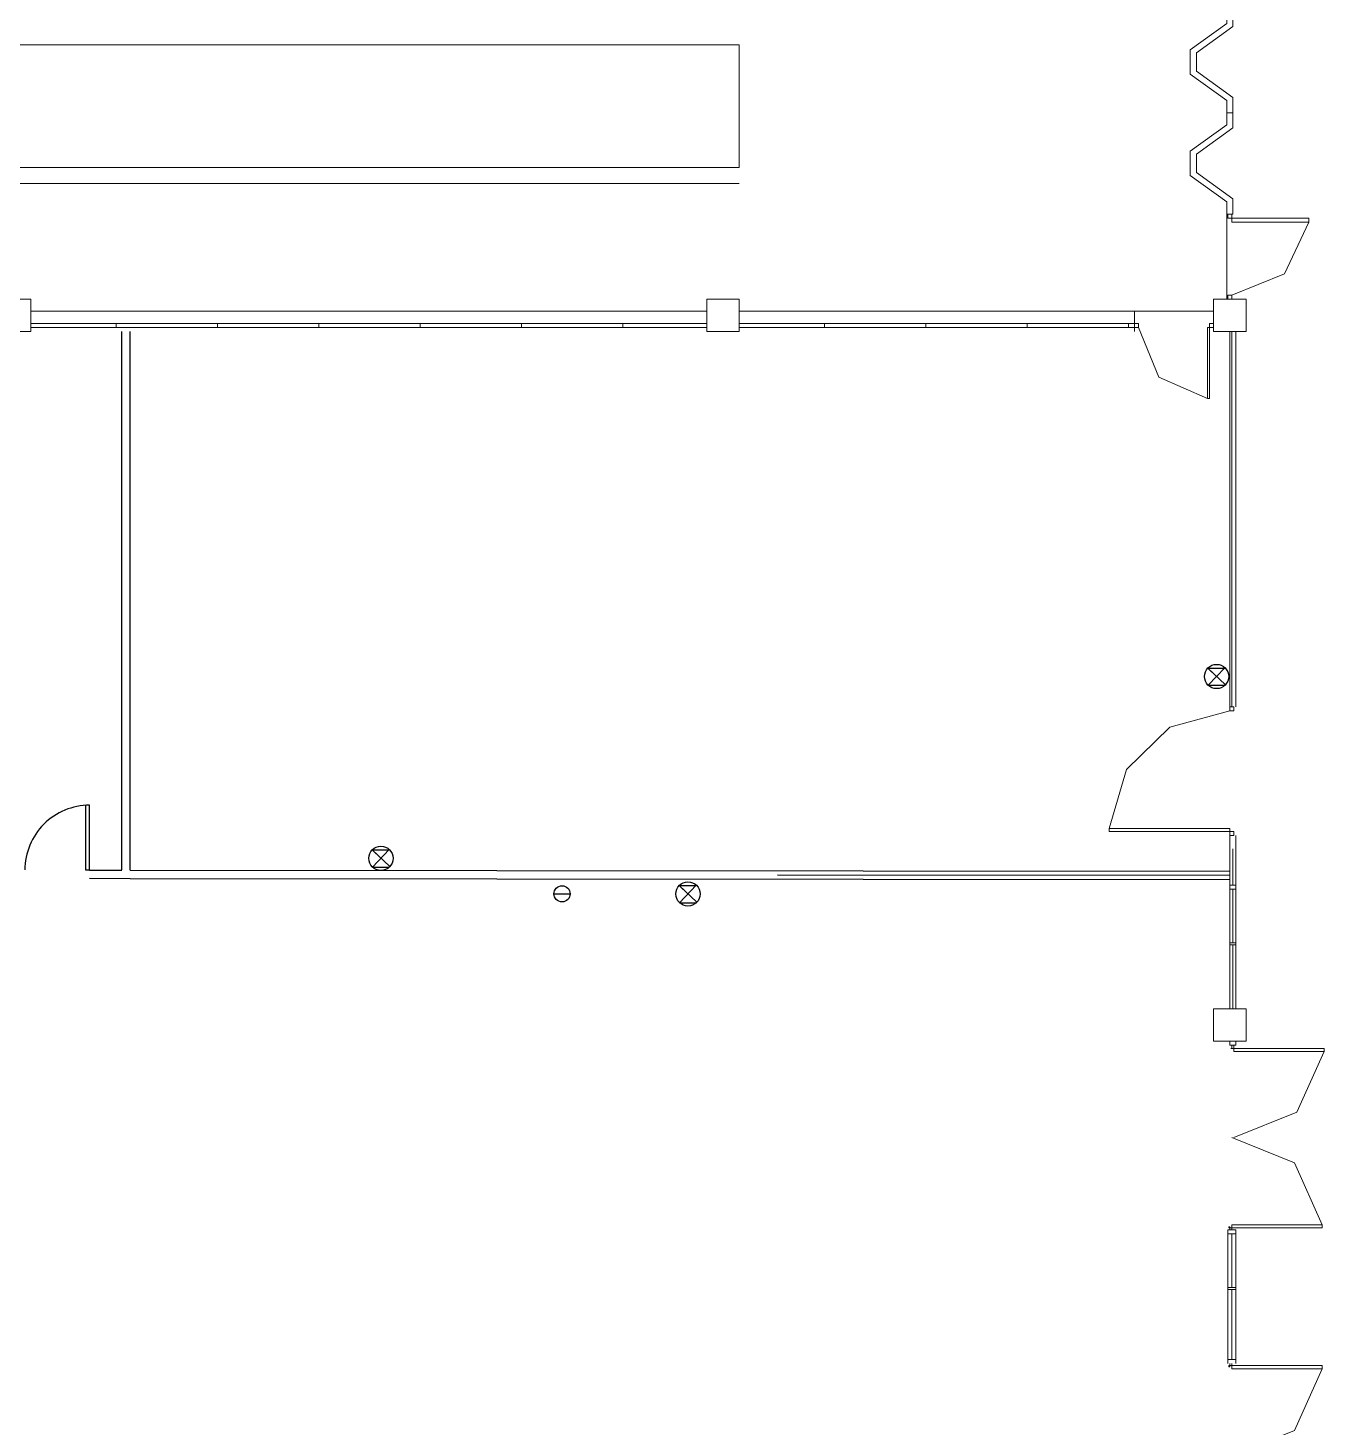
# Model space of a CAD drawing. Header units: millimetres. Extents: x 379 to 545, y 812 to 876.
# Drawn here: x 466.45 to 482.47, y 841.39 to 858.68 of the extents above; entities that cross this region are included whole.
import ezdxf

# ---------------------------------------------------------------- set-up
doc = ezdxf.new("R2010")
doc.units = ezdxf.units.MM
doc.layers.add('Detectores', color=92, linetype='Continuous')
doc.layers.add('Incendio', color=10, linetype='Continuous')

msp = doc.modelspace()

# ---------------------------------------------------------------- linework, layer by layer
for p, q in [((467.615, 848.277), (467.615, 854.928)), ((467.715, 848.273), (467.715, 854.928)), ((467.215, 848.274), (467.615, 848.273)), ((467.215, 848.174), (467.715, 848.173)), ((467.715, 848.273), (481.307, 848.261)), ((467.715, 848.173), (481.307, 848.161)), ((475.715, 848.216), (481.307, 848.211))]:
    msp.add_line(p, q)
at = {"color": 7, "lineweight": 0}
for points in [[(481.345, 857.821), (481.345, 857.633), (481.27, 857.633), (481.27, 857.784), (480.819, 858.109), (480.819, 858.41), (481.27, 858.736), (481.27, 858.886), (481.345, 858.886), (481.345, 858.698), (480.894, 858.372), (480.894, 858.147), (481.345, 857.821), (481.345, 857.821)], [(433.4, 858.473), (475.245, 858.473)], [(475.245, 856.957), (475.245, 858.473)], [(481.345, 856.569), (481.345, 856.381), (481.27, 856.381), (481.27, 856.531), (480.819, 856.857), (480.819, 857.158), (481.27, 857.483), (481.27, 857.633), (481.345, 857.633), (481.345, 857.446), (480.894, 857.12), (480.894, 856.894), (481.345, 856.569), (481.345, 856.569)], [(475.245, 856.957), (427.4, 856.957)], [(475.245, 856.757), (427.4, 856.757)], [(481.27, 856.381), (481.27, 855.329)], [(481.282, 856.331), (481.332, 856.331), (481.332, 856.381), (481.282, 856.381), (481.282, 856.331), (481.282, 856.331)], [(482.284, 856.281), (482.284, 856.331), (481.332, 856.331), (481.332, 856.281), (482.284, 856.281), (482.284, 856.281)], [(481.332, 855.379), (481.984, 855.642), (482.284, 856.281)], [(466.09, 854.928), (466.49, 854.928), (466.49, 855.329), (466.09, 855.329), (466.09, 854.928), (466.09, 854.928)], [(474.844, 854.928), (475.245, 854.928), (475.245, 855.329), (474.844, 855.329), (474.844, 854.928), (474.844, 854.928)], [(481.107, 854.928), (481.508, 854.928), (481.508, 855.329), (481.107, 855.329), (481.107, 854.928), (481.107, 854.928)], [(481.282, 855.329), (481.332, 855.329), (481.332, 855.379), (481.282, 855.379), (481.282, 855.329), (481.282, 855.329)], [(466.49, 855.179), (474.844, 855.179)], [(475.245, 855.179), (481.107, 855.179)], [(480.13, 854.928), (480.13, 855.179)], [(466.49, 855.028), (474.844, 855.028)], [(466.49, 854.978), (474.844, 854.978)], [(467.542, 854.978), (467.542, 855.028)], [(468.795, 854.978), (468.795, 855.028)], [(470.047, 854.978), (470.047, 855.028)], [(471.3, 854.978), (471.3, 855.028)], [(472.552, 854.978), (472.552, 855.028)], [(473.805, 854.978), (473.805, 855.028)], [(475.245, 855.028), (480.13, 855.028)], [(475.245, 854.978), (480.13, 854.978)], [(476.297, 854.978), (476.297, 855.028)], [(477.55, 854.978), (477.55, 855.028)], [(478.802, 854.978), (478.802, 855.028)], [(480.055, 854.978), (480.055, 855.028)], [(480.13, 854.978), (480.18, 854.978), (480.18, 855.028), (480.13, 855.028), (480.13, 854.978), (480.13, 854.978)], [(480.18, 854.978), (480.431, 854.364), (481.032, 854.101)], [(481.032, 854.101), (481.057, 854.101), (481.057, 854.978), (481.032, 854.978), (481.032, 854.101), (481.032, 854.101)], [(481.057, 854.978), (481.107, 854.978), (481.107, 855.028), (481.057, 855.028), (481.057, 854.978), (481.057, 854.978)], [(481.307, 854.928), (481.307, 850.294)], [(481.332, 854.928), (481.332, 850.294)], [(481.382, 854.928), (481.382, 850.294)], [(481.307, 850.244), (480.568, 850.043), (480.03, 849.517), (479.817, 848.791)], [(481.307, 850.244), (481.357, 850.244), (481.357, 850.294), (481.307, 850.294), (481.307, 850.244), (481.307, 850.244)], [(479.817, 848.753), (481.307, 848.753), (481.307, 848.791), (479.817, 848.791), (479.817, 848.753), (479.817, 848.753)], [(481.307, 848.703), (481.357, 848.703), (481.357, 848.753), (481.307, 848.753), (481.307, 848.703), (481.307, 848.703)], [(481.307, 848.703), (481.307, 846.561)], [(481.382, 848.703), (481.382, 846.561)], [(481.345, 848.54), (481.345, 848.09)], [(481.307, 848.039), (481.382, 848.039), (481.382, 848.09), (481.307, 848.09), (481.307, 848.039), (481.307, 848.039)], [(481.345, 848.039), (481.345, 847.376)], [(481.307, 847.376), (481.382, 847.376)], [(481.382, 847.351), (481.307, 847.351)], [(481.345, 847.351), (481.345, 846.561)], [(481.107, 846.161), (481.508, 846.161), (481.508, 846.561), (481.107, 846.561), (481.107, 846.161), (481.107, 846.161)], [(481.382, 846.111), (481.307, 846.111), (481.307, 846.161), (481.382, 846.161), (481.382, 846.111), (481.382, 846.111)], [(481.332, 846.073), (481.332, 846.111)], [(481.357, 846.111), (481.357, 846.073)], [(481.357, 846.073), (481.32, 846.073)], [(481.32, 846.073), (481.332, 846.073)], [(481.357, 846.073), (481.357, 846.035), (482.472, 846.035), (482.472, 846.073), (481.357, 846.073), (481.357, 846.073)], [(481.357, 844.971), (482.134, 845.284), (482.472, 846.035)], [(482.447, 843.894), (482.109, 844.658), (481.332, 844.971)], [(481.295, 843.856), (481.295, 843.869)], [(481.295, 843.869), (481.307, 843.869)], [(481.332, 843.856), (481.295, 843.856)], [(481.307, 843.869), (481.307, 843.831)], [(481.332, 843.856), (481.332, 843.894), (482.447, 843.894), (482.447, 843.856), (481.332, 843.856), (481.332, 843.856)], [(481.332, 843.831), (481.332, 843.856)], [(481.282, 843.831), (481.282, 842.178)], [(481.382, 843.831), (481.282, 843.831)], [(481.282, 843.781), (481.382, 843.781)], [(481.332, 843.781), (481.332, 843.117)], [(481.382, 843.831), (481.382, 842.178)], [(481.382, 843.117), (481.282, 843.117)], [(481.282, 843.092), (481.382, 843.092)], [(481.332, 843.092), (481.332, 842.228)], [(481.282, 842.228), (481.382, 842.228)], [(481.295, 842.153), (481.295, 842.14)], [(481.332, 842.153), (481.295, 842.153)], [(481.295, 842.14), (481.307, 842.14)], [(481.307, 842.14), (481.307, 842.178)], [(481.332, 842.178), (481.332, 842.153)], [(481.332, 842.153), (481.332, 842.115), (482.447, 842.115), (482.447, 842.153), (481.332, 842.153), (481.332, 842.153)], [(481.332, 841.038), (482.109, 841.351), (482.447, 842.115)]]:
    msp.add_lwpolyline(points, dxfattribs=at)
msp.add_lwpolyline([(467.165, 849.077), (467.165, 848.277), (467.215, 848.277), (467.215, 849.077, 0.414214), (466.415, 848.277)], format="xyb")
at = {"layer": 'Detectores'}
msp.add_line((472.954, 847.982), (473.154, 847.982), dxfattribs=at)
msp.add_circle((473.054, 847.982), 0.1, dxfattribs=at)
at = {"layer": 'Incendio'}
for p, q in [((481.144, 850.667), (481.035, 850.77)), ((481.035, 850.77), (481.253, 850.564)), ((481.035, 850.77), (481.247, 850.77)), ((481.041, 850.558), (481.247, 850.776)), ((481.041, 850.558), (481.247, 850.558)), ((470.815, 848.421), (470.706, 848.524)), ((470.706, 848.524), (470.924, 848.318)), ((470.706, 848.524), (470.918, 848.524)), ((470.712, 848.311), (470.918, 848.53)), ((470.712, 848.311), (470.918, 848.311)), ((474.61, 847.981), (474.501, 848.083)), ((474.501, 848.083), (474.719, 847.878)), ((474.501, 848.083), (474.713, 848.083)), ((474.507, 847.871), (474.713, 848.09)), ((474.507, 847.871), (474.714, 847.871))]:
    msp.add_line(p, q, dxfattribs=at)
for centre in [(481.144, 850.667), (470.815, 848.421), (474.61, 847.981)]:
    msp.add_circle(centre, 0.15, dxfattribs=at)

doc.saveas('drawing.dxf')
